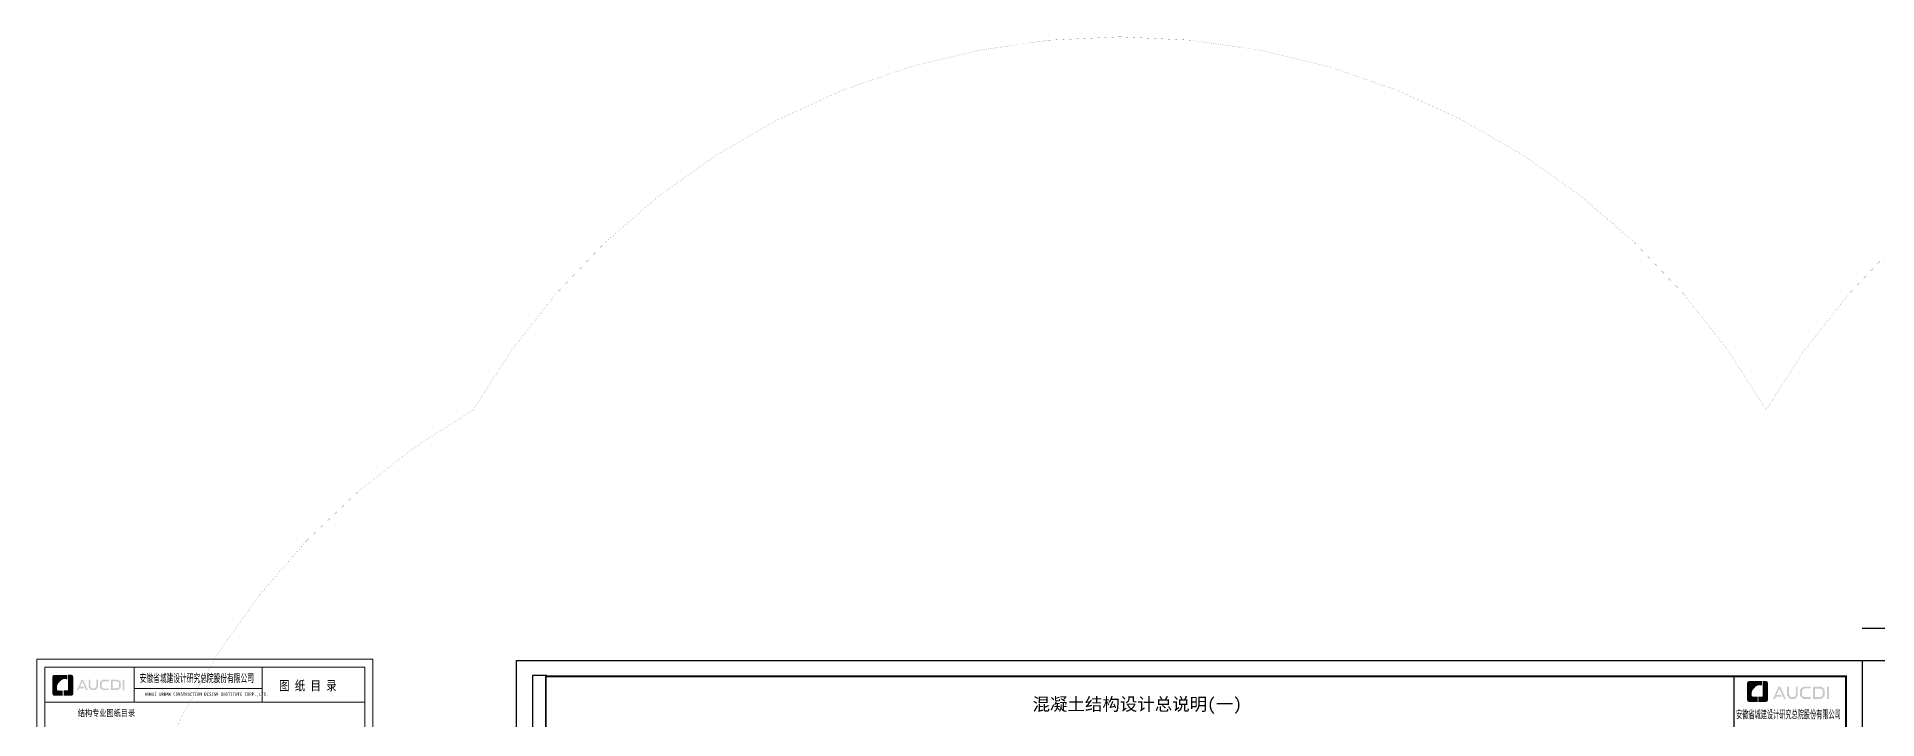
# Model space of a CAD drawing. Extents: x -1712635 to -854203, y -534641 to -21985.
# Drawn here: x -1712635 to -1597617, y -64669 to -21985 of the extents above; entities that cross this region are included whole.
import ezdxf

# ---------------------------------------------------------------- set-up
doc = ezdxf.new("R2010")
doc.units = 0
doc.header["$LTSCALE"] = 1000
doc.layers.get('0').update_dxf_attribs({"linetype": 'CONTINUOUS'})
for name, color, linetype in [('C-SHET-TTLB', 11, 'CONTINUOUS'), ('PUB_TITLE', 4, 'CONTINUOUS'), ('S-0-MODIFY', 201, 'CONTINUOUS'), ('S-X详图填充', 252, 'CONTINUOUS'), ('图签文字', 4, 'CONTINUOUS'), ('水平筋标注', 7, 'CONTINUOUS')]:
    doc.layers.add(name, color=color, linetype=linetype)
doc.layers.add('S-1-TEXT', color=7, linetype='CONTINUOUS', lineweight=18)
doc.layers.add('图框', color=9, linetype='CONTINUOUS', lineweight=18)
doc.styles.add('建筑图签-1', font='simhei.ttf', dxfattribs={"width": 0.7})
doc.styles.add('黑体', font='simhei.ttf')

# ---------------------------------------------------------------- blocks, each defined once
blk = doc.blocks.new('院标1')
h = blk.add_hatch(color=150)
h.dxf.hatch_style = 1
edge = h.paths.add_edge_path()
edge.add_spline(control_points=[(116373, 648379), (116379, 648379), (116382, 648379), (116391, 648379), (116391, 648379), (116391, 648379), (116616, 648379), (116616, 648379), (116616, 648379), (116616, 648379), (116616, 648054), (116616, 648054), (116616, 648054), (116616, 648054), (116108, 648054), (116108, 648054), (116108, 648054), (116028, 648054), (115963, 648111), (115963, 648199), (115963, 648199), (115963, 648199), (115963, 649215), (115963, 649215), (115963, 649215), (115963, 649295), (116018, 649360), (116108, 649360), (116108, 649360), (116108, 649360), (116897, 649360), (116897, 649360), (116897, 649360), (116897, 649360), (116897, 649080), (116897, 649080), (116897, 649080), (116897, 649080), (116566, 649140), (116356, 648859), (116356, 648859), (116245, 648719), (116240, 648545), (116247, 648466), (116247, 648466), (116254, 648386), (116247, 648466), (116247, 648466), (116247, 648466), (116247, 648466), (116258, 648374), (116373, 648379)], knot_values=[0, 0, 0, 0, 0.0714286, 0.0714286, 0.0714286, 0.1071429, 0.1428571, 0.1428571, 0.1428571, 0.1785714, 0.2142857, 0.2142857, 0.2142857, 0.25, 0.2857143, 0.2857143, 0.2857143, 0.3214286, 0.3571429, 0.3571429, 0.3571429, 0.3928571, 0.4285714, 0.4285714, 0.4285714, 0.4642857, 0.5, 0.5, 0.5, 0.5357143, 0.5714286, 0.5714286, 0.5714286, 0.6071429, 0.6428571, 0.6428571, 0.6428571, 0.6785714, 0.7142857, 0.7142857, 0.7142857, 0.75, 0.7857143, 0.7857143, 0.7857143, 0.8214286, 0.8571429, 0.8571429, 0.8571429, 0.9285714, 1, 1, 1, 1], degree=3, periodic=0)
h = blk.add_hatch(color=150)
h.dxf.hatch_style = 1
edge = h.paths.add_edge_path()
edge.add_spline(control_points=[(117268, 649215), (117268, 649215), (117268, 648199), (117268, 648199), (117268, 648199), (117268, 648114), (117212, 648054), (117123, 648054), (117123, 648054), (117123, 648054), (116663, 648054), (116663, 648054), (116663, 648054), (116663, 648054), (116663, 648379), (116663, 648379), (116663, 648379), (116663, 648379), (116865, 648379), (116865, 648379), (116865, 648379), (116907, 648379), (116941, 648413), (116941, 648455), (116941, 648455), (116941, 648455), (116941, 649360), (116941, 649360), (116941, 649360), (116941, 649360), (117123, 649360), (117123, 649360), (117123, 649360), (117204, 649360), (117268, 649306), (117268, 649215)], knot_values=[0, 0, 0, 0, 0.1, 0.1, 0.1, 0.15, 0.2, 0.2, 0.2, 0.25, 0.3, 0.3, 0.3, 0.35, 0.4, 0.4, 0.4, 0.45, 0.5, 0.5, 0.5, 0.55, 0.6, 0.6, 0.6, 0.65, 0.7, 0.7, 0.7, 0.75, 0.8, 0.8, 0.8, 0.9, 1, 1, 1, 1], degree=3, periodic=0)
blk = doc.blocks.new('20210804.19142487')
at = {"layer": 'PUB_TITLE'}
h = blk.add_hatch(color=147, dxfattribs=at)
h.paths.add_polyline_path([(5834, 56758), (5959, 56758), (5959, 55988), (5834, 55988)])
h.paths.add_polyline_path([(5081, 56642), (5081, 56116), (5441, 56116), (5566, 56223), (5566, 56541), (5445, 56642)], flags=16)
h.paths.add_polyline_path([(4963, 56760), (4963, 55998), (5485, 55998), (5684, 56168), (5684, 56596), (5488, 56760)])
h.paths.add_polyline_path([(4820, 56764), (4820, 56648), (4413, 56648), (4280, 56537), (4280, 56218), (4413, 56115), (4822, 56115), (4822, 55993), (4358, 55993), (4156, 56168), (4156, 56596), (4354, 56764)])
h.paths.add_polyline_path([(3337, 56762), (3458, 56762), (3458, 56251), (3572, 56120), (3782, 56120), (3896, 56251), (3896, 56762), (4010, 56762), (4010, 56214), (3846, 55997), (3508, 55997), (3337, 56216)])
h.paths.add_polyline_path([(2805, 56760), (2922, 56760), (3264, 55996), (3148, 55996), (2867, 56630), (2692, 56242), (2963, 56242), (3024, 56127), (2643, 56127), (2584, 55994), (2461, 55994)])
at = {"layer": '图框', "const_width": 70}
blk.add_lwpolyline([(25, 0), (25, 57400)], dxfattribs=at)
blk.add_blockref('院标1', (-115124, -592249))
at = {"layer": '图签文字', "color": 7, "style": '建筑图签-1', "width": 0.55}
blk.add_text('安徽省城建设计研究总院股份有限公司', height=500, dxfattribs=at).set_placement((153, 54777))

msp = doc.modelspace()

# ---------------------------------------------------------------- hatches: boundary and pattern name
h = msp.add_hatch(color=150)
h.dxf.hatch_style = 1
edge = h.paths.add_edge_path()
edge.add_spline(control_points=[(-1710355.21, -62036.28), (-1710355.21, -62036.28), (-1710355.21, -63051.7), (-1710355.21, -63051.7), (-1710355.21, -63051.7), (-1710355.21, -63136.8), (-1710410.87, -63197.11), (-1710500.62, -63197.11), (-1710500.62, -63197.11), (-1710500.62, -63197.11), (-1710960.39, -63197.11), (-1710960.39, -63197.11), (-1710960.39, -63197.11), (-1710960.39, -63197.11), (-1710960.39, -62872.13), (-1710960.39, -62872.13), (-1710960.39, -62872.13), (-1710960.39, -62872.13), (-1710758.01, -62872.13), (-1710758.01, -62872.13), (-1710758.01, -62872.13), (-1710716.15, -62872.13), (-1710682.27, -62838.16), (-1710682.27, -62796.4), (-1710682.27, -62796.4), (-1710682.27, -62796.4), (-1710682.27, -61890.86), (-1710682.27, -61890.86), (-1710682.27, -61890.86), (-1710682.27, -61890.86), (-1710500.62, -61890.86), (-1710500.62, -61890.86), (-1710500.62, -61890.86), (-1710418.91, -61890.86), (-1710355.21, -61944.72), (-1710355.21, -62036.28)], knot_values=[0, 0, 0, 0, 0.1, 0.1, 0.1, 0.15, 0.2, 0.2, 0.2, 0.25, 0.3, 0.3, 0.3, 0.35, 0.4, 0.4, 0.4, 0.45, 0.5, 0.5, 0.5, 0.55, 0.6, 0.6, 0.6, 0.65, 0.7, 0.7, 0.7, 0.75, 0.8, 0.8, 0.8, 0.9, 1, 1, 1, 1], degree=3, periodic=0)
at = {"layer": '图签文字'}
h = msp.add_hatch(color=4, dxfattribs=at)
h.paths.add_polyline_path([(-1707263.98, -62201.15), (-1707157.19, -62201.15), (-1707157.19, -62855.88), (-1707263.98, -62855.88)])
h.paths.add_polyline_path([(-1707903.78, -62300.3), (-1707903.78, -62747.38), (-1707597.3, -62747.38), (-1707491.74, -62656.7), (-1707491.74, -62385.87), (-1707594.12, -62300.3)], flags=16)
h.paths.add_polyline_path([(-1708004.14, -62199.93), (-1708004.14, -62847.74), (-1707560.11, -62847.74), (-1707391.38, -62702.8), (-1707391.38, -62338.96), (-1707557.69, -62199.93)])
h.paths.add_polyline_path([(-1708125.58, -62196.81), (-1708125.58, -62294.81), (-1708471.63, -62294.81), (-1708584.51, -62389.12), (-1708584.51, -62660.95), (-1708471.63, -62747.86), (-1708123.73, -62747.86), (-1708123.73, -62851.41), (-1708517.89, -62851.41), (-1708689.99, -62703.48), (-1708689.99, -62339.19), (-1708521.59, -62196.81)])
h.paths.add_polyline_path([(-1709386.09, -62198.33), (-1709283.56, -62198.33), (-1709283.56, -62632.38), (-1709186.62, -62744.15), (-1709007.65, -62744.15), (-1708910.71, -62632.38), (-1708910.71, -62198.33), (-1708813.77, -62198.33), (-1708813.77, -62664.05), (-1708953.59, -62848.47), (-1709240.68, -62848.47), (-1709386.09, -62662.19)])
h.paths.add_polyline_path([(-1709838.13, -62199.49), (-1709738.69, -62199.49), (-1709448.04, -62849.14), (-1709546.35, -62849.14), (-1709785.59, -62310.13), (-1709934.44, -62640.15), (-1709703.6, -62640.15), (-1709652.12, -62738.07), (-1709975.96, -62738.07), (-1710025.78, -62850.91), (-1710130.4, -62850.91)])

# ---------------------------------------------------------------- linework, layer by layer
at = {"layer": 'C-SHET-TTLB'}
for p, q in [((-1681662.67, -61932.79), (-1681662.67, -119452.79)), ((-1680762.67, -61932.79), (-1681662.67, -61932.79))]:
    msp.add_line(p, q, dxfattribs=at)
msp.add_lwpolyline([(-1598562.67, -60992.79), (-1598562.67, -120392.79), (-1682662.67, -120392.79), (-1682662.67, -60992.79)], close=True, dxfattribs=at)
at = {"layer": 'C-SHET-TTLB', "const_width": 120}
msp.add_lwpolyline([(-1680822.67, -61992.79), (-1599562.67, -61992.79), (-1599562.67, -119392.79), (-1680822.67, -119392.79)], close=True, dxfattribs=at)
at = {"layer": 'S-0-MODIFY'}
msp.add_lwpolyline([(-1598562.67, -60992.79), (-1595562.67, -60992.79), (-1595562.67, -58992.79), (-1598562.67, -58992.79)], dxfattribs=at)
at = {"layer": 'S-X详图填充', "color": 2, "const_width": 5}
msp.add_lwpolyline([(-1685356.54, -45313.6, -0.577350269), (-1604552.52, -45313.6, -0.577350269), (-1523748.51, -45313.6, -0.577350269), (-1442944.49, -45313.6, -0.577350269), (-1362140.48, -45313.6, -0.577350269), (-1281336.46, -45313.6, -0.577350269), (-1281336.46, -126117.61, -0.577350269), (-1281336.46, -206921.63, -0.577350269), (-1281336.46, -287725.64, -0.577350269), (-1281336.46, -368529.66, -0.577350269), (-1281336.46, -449333.67, -0.577350269), (-1362140.48, -449333.67, -0.577350269), (-1442944.49, -449333.67, -0.577350269), (-1523748.51, -449333.67, -0.577350269), (-1604552.52, -449333.67, -0.577350269), (-1685356.54, -449333.67, -0.577350269), (-1685356.54, -368529.66, -0.577350269), (-1685356.54, -287725.64, -0.577350269), (-1685356.54, -206921.63, -0.577350269), (-1685356.54, -126117.61, -0.577350269), (-1685356.54, -45313.6, -0.577350269), (-1685356.54, -45313.6, -0.577350269)], format="xyb", dxfattribs=at)
at = {"layer": '图框'}
for p, q in [((-1712135.04, -61406.38), (-1712135.04, -90106.38)), ((-1692135.04, -61406.38), (-1712135.04, -61406.38)), ((-1706541.74, -63606.38), (-1706541.74, -61406.38)), ((-1698550.99, -63606.38), (-1698550.99, -61406.38)), ((-1692135.04, -90106.38), (-1692135.04, -61406.38)), ((-1698572.05, -62744.36), (-1706541.74, -62744.36))]:
    msp.add_line(p, q, dxfattribs=at)
for points in [[(-1691635.04, -60906.38), (-1691635.04, -90606.38), (-1712635.04, -90606.38), (-1712635.04, -60906.38)], [(-1691635.04, -60906.38), (-1691635.04, -90606.38), (-1712635.04, -90606.38), (-1712635.04, -60906.38)], [(-1712135.04, -90106.38), (-1692135.04, -90106.38), (-1692135.04, -61406.38), (-1712135.04, -61406.38)]]:
    msp.add_lwpolyline(points, close=True, dxfattribs=at)
at = {"layer": '图框', "const_width": 56.25}
msp.add_lwpolyline([(-1712135.04, -63606.38), (-1692135.04, -63606.38)], dxfattribs=at)

# ---------------------------------------------------------------- block references
msp.add_blockref('院标1', (-1827625.44, -711254.62))
at = {"layer": '水平筋标注'}
msp.add_blockref('20210804.19142487', (-1606587.82, -119392.79), dxfattribs=at)

# ---------------------------------------------------------------- texts
at = {"layer": 'S-1-TEXT', "style": '黑体'}
msp.add_text('混凝土结构设计总说明(一)', height=800, dxfattribs=at).set_placement((-1650406.36, -64125.05))
at = {"layer": '图签文字', "color": 7, "style": '建筑图签-1'}
for s, height, width, p in [('安徽省城建设计研究总院股份有限公司', 500, 0.6, (-1706204.48, -62351.95)), ('图 纸 目 录', 600, 0.8, (-1697492.1, -62865.98))]:
    msp.add_text(s, height=height, dxfattribs=dict(at, width=width)).set_placement(p)
at = {"layer": '图签文字', "linetype": 'Continuous', "style": '建筑图签-1', "width": 0.91}
msp.add_text('ANHUI URBAN CONSTRUCTION DESIGN INSTITUTE CORP.,LTD.', height=200, dxfattribs=at).set_placement((-1705888.39, -63198.42))
at = {"layer": '图签文字', "style": '建筑图签-1', "width": 0.8}
msp.add_text('结构专业图纸目录', height=400, dxfattribs=at).set_placement((-1710072.98, -64480.85))

doc.saveas('drawing.dxf')
